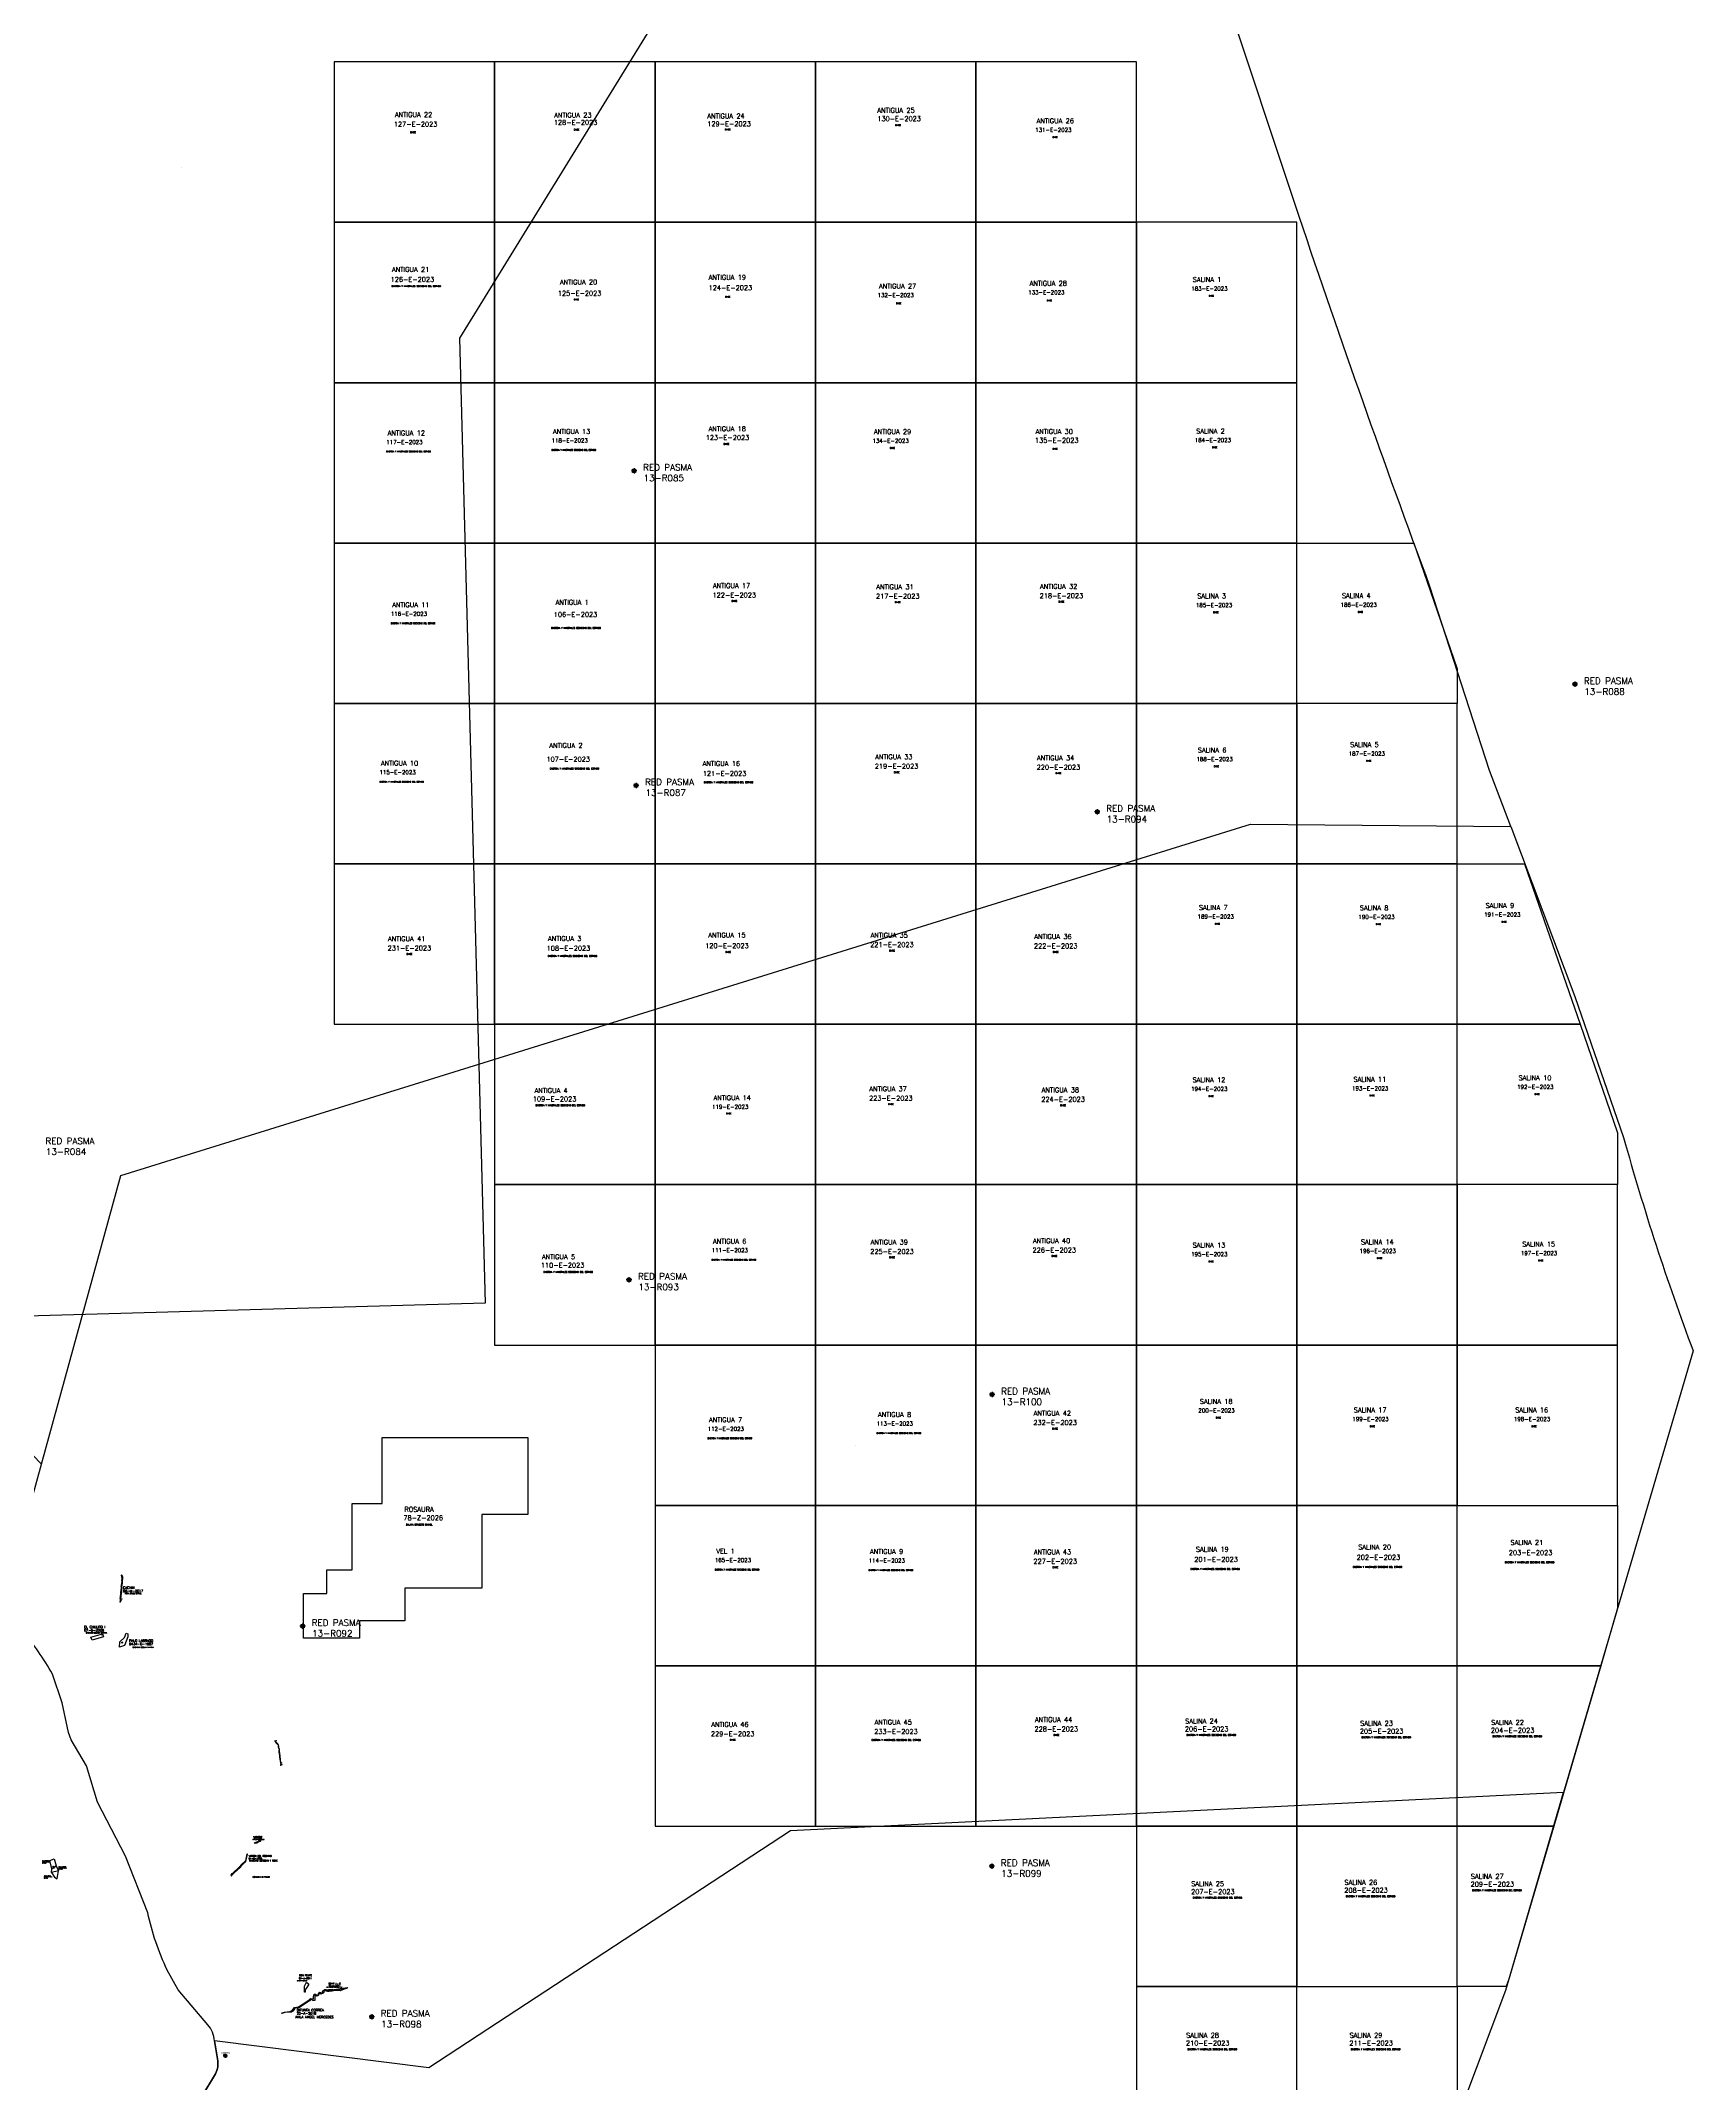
# Model space of a CAD drawing. Header units: metres. Extents: x -4406421 to 6012633, y 6449185 to 13337258.
# Drawn here: x 3453502 to 3556492, y 6622378 to 6749711 of the extents above; entities that cross this region are included whole.
import ezdxf

# ---------------------------------------------------------------- set-up
doc = ezdxf.new("R2010")
doc.units = ezdxf.units.M
doc.header["$LTSCALE"] = 20
doc.header["$MEASUREMENT"] = 0
doc.header["$PDMODE"] = 66
doc.header["$PDSIZE"] = 1
doc.linetypes.add('ACAD_ISO14W100', pattern=[25.5, 12, -3, 0.5, -3, 0.5, -3, 0.5, -3])
for name, color, linetype in [('CAMINOS', 7, 'CONTINUOUS'), ('CANTERAS', 6, 'CONTINUOUS'), ('CANTERAS-SC', 6, 'CONTINUOUS'), ('CATEOS', 7, 'CONTINUOUS'), ('LIMDEP', 9, 'CONTINUOUS'), ('LINEA DE RIVERA', 160, 'CONTINUOUS'), ('MANIFEST-TEMP', 3, 'CONTINUOUS'), ('P.A.S.M.A puntos', 241, 'CONTINUOUS'), ('ZONAS', 5, 'CONTINUOUS')]:
    doc.layers.add(name, color=color, linetype=linetype)
doc.layers.add('TITULARES', color=7, linetype='CONTINUOUS', true_color=0x04fbc6)
doc.styles.add('ROMANS', font='romans.shx', dxfattribs={"oblique": 1.17516e-08, "height": 3})

msp = doc.modelspace()

# ---------------------------------------------------------------- hatches: boundary and pattern name
at = {"layer": 'CAMINOS', "ltscale": 100}
h = msp.add_hatch(dxfattribs=at)
h.set_pattern_fill('ANSI31', color=2, style=0)
h.set_pattern_definition([(45, (0, 0), (-0.0883883476483, 0.0883883476483), [])])
h.paths.add_polyline_path([(3465100, 6624091, 1), (3464900, 6624091, 1)])

# ---------------------------------------------------------------- linework, layer by layer
at = {"layer": 'CAMINOS', "color": 2, "linetype": 'Continuous'}
msp.add_circle((3466779, 6635232), 50, dxfattribs=at)
at = {"layer": 'CAMINOS', "color": 2, "ltscale": 100}
msp.add_circle((3465000, 6624091), 100, dxfattribs=at)
at = {"layer": 'CANTERAS', "color": 6, "ltscale": 100}
msp.add_lwpolyline([(3458554, 6654049), (3458581, 6653953), (3458592, 6653824), (3458574, 6653692), (3458577, 6653650), (3458560, 6653562), (3458539, 6653309), (3458546, 6653271), (3458524, 6653121), (3458514, 6652937), (3458491, 6652765), (3458491, 6652682), (3458471, 6652620), (3458486, 6652550), (3458473, 6652499), (3458494, 6652460), (3458470, 6652404), (3458441, 6652369), (3458423, 6652369), (3458457, 6652415), (3458475, 6652456), (3458463, 6652508), (3458474, 6652552), (3458454, 6652622), (3458470, 6652682), (3458468, 6652734), (3458499, 6652934), (3458498, 6653040), (3458520, 6653224), (3458534, 6653269), (3458522, 6653318), (3458550, 6653560), (3458561, 6653645), (3458557, 6653710), (3458572, 6653824), (3458554, 6653950), (3458538, 6654047)], close=True, dxfattribs=at)
at = {"layer": 'CANTERAS', "ltscale": 100}
for points in [[(3457346, 6650386), (3457417, 6650205), (3456692, 6649996), (3456624, 6650191)], [(3467184, 6637522), (3467215, 6637494), (3467181, 6637452), (3467085, 6637424), (3466954, 6637333), (3466849, 6637320), (3466824, 6637352), (3467066, 6637464), (3467103, 6637497)], [(3470055, 6628667), (3470207, 6628540), (3470088, 6628346), (3469956, 6628175), (3469983, 6628053), (3469926, 6628052), (3469943, 6628435)], [(3471450, 6628209), (3471672, 6628229), (3471686, 6628137), (3471594, 6628145), (3471468, 6628121)], [(3471788, 6628213), (3472612, 6628350), (3472597, 6628295), (3472409, 6628239), (3472162, 6628143), (3471797, 6628155)]]:
    msp.add_lwpolyline(points, close=True, dxfattribs=at)
at = {"layer": 'CANTERAS', "linetype": 'Continuous'}
for points in [[(3458710, 6650164), (3458829, 6650439), (3458921, 6650400), (3458918, 6650211), (3458718, 6649674), (3458395, 6649551), (3458416, 6649893), (3458710, 6650164)], [(3454067, 6636256), (3454341, 6636358), (3454449, 6635928), (3454176, 6635747), (3454067, 6636256)], [(3471466, 6628110), (3471437, 6628094), (3471373, 6628101), (3471335, 6628147), (3471119, 6628090), (3471134, 6628025), (3471108, 6627982), (3470961, 6627922), (3470856, 6627990), (3470793, 6627818), (3470686, 6627810), (3470585, 6627865), (3470581, 6627540), (3470453, 6627540), (3470327, 6627623), (3470240, 6627505), (3469591, 6627075), (3469334, 6627058), (3469265, 6626906), (3469132, 6626795), (3468701, 6626778), (3468532, 6626711), (3468501, 6626740), (3468688, 6626807), (3469028, 6626846), (3469165, 6626900), (3469307, 6627098), (3469558, 6627144), (3470204, 6627553), (3470302, 6627655), (3470497, 6627633), (3470499, 6627766), (3470518, 6627883), (3470531, 6627910), (3470556, 6627931), (3470620, 6627920), (3470722, 6627852), (3470781, 6627883), (3470823, 6628013), (3470872, 6628057), (3470920, 6628025), (3470958, 6627966), (3471053, 6628011), (3471050, 6628076), (3471075, 6628129), (3471115, 6628162), (3471160, 6628163), (3471207, 6628216), (3471242, 6628216), (3471282, 6628179), (3471312, 6628211), (3471388, 6628188), (3471405, 6628162), (3471433, 6628151), (3471440, 6628197), (3471450, 6628211), (3471466, 6628110)]]:
    msp.add_lwpolyline(points, dxfattribs=at)
at = {"layer": 'CANTERAS'}
msp.add_lwpolyline([(3466388, 6636663), (3466338, 6636662), (3466259, 6636245), (3465997, 6635998), (3465877, 6635871), (3465483, 6635492), (3465452, 6635437), (3465378, 6635435), (3465347, 6635321), (3465378, 6635298), (3465422, 6635376), (3465471, 6635400), (3465550, 6635501), (3465920, 6635830), (3466076, 6636002), (3466273, 6636194)], close=True, dxfattribs=at)
at = {"layer": 'CANTERAS', "linetype": 'Continuous', "lineweight": 50}
msp.add_lwpolyline([(3454067, 6636257), (3454067, 6636257)], dxfattribs=at)
at = {"layer": 'CANTERAS', "linetype": 'Continuous'}
for points in [[(3454176, 6635747), (3454449, 6635928), (3454612, 6635619), (3454166, 6635514), (3454176, 6635747)], [(3454166, 6635514), (3454356, 6635218), (3454528, 6635123), (3454612, 6635619), (3454166, 6635514)]]:
    msp.add_lwpolyline(points, close=True, dxfattribs=at)
at = {"layer": 'CANTERAS', "ltscale": 100}
for centre, radius in [((3458582, 6653808), 9.72), ((3457320, 6650343), 30), ((3467093, 6637469), 30), ((3466075, 6636025), 20), ((3469952, 6628116), 30), ((3471504, 6628142), 15.9), ((3469746, 6627228), 30)]:
    msp.add_circle(centre, radius, dxfattribs=at)
at = {"layer": 'CANTERAS', "linetype": 'Continuous'}
for centre, radius in [((3458572, 6649842), 30), ((3454262, 6635895), 5.95), ((3454308, 6635769), 5.95), ((3454504, 6635265), 5.95)]:
    msp.add_circle(centre, radius, dxfattribs=at)
at = {"layer": 'CANTERAS-SC', "color": 11, "linetype": 'Continuous'}
msp.add_circle((3469746, 6627228), 30, dxfattribs=at)
at = {"layer": 'CATEOS', "ltscale": 100}
for points in [[(3471786, 6748398), (3471786, 6738398), (3481786, 6738398), (3481786, 6748398)], [(3481786, 6748398), (3481786, 6738398), (3491786, 6738398), (3491786, 6748398)], [(3491786, 6748398), (3491786, 6738398), (3501786, 6738398), (3501786, 6748398)], [(3501786, 6748398), (3501786, 6738398), (3511786, 6738398), (3511786, 6748398)], [(3511786, 6748398), (3511786, 6738398), (3521786, 6738398), (3521786, 6748398)], [(3471786, 6738398), (3471786, 6728398), (3481786, 6728398), (3481786, 6738398)], [(3481786, 6738398), (3481786, 6728398), (3491786, 6728398), (3491786, 6738398)], [(3491786, 6738398), (3491786, 6728398), (3501786, 6728398), (3501786, 6738398)], [(3511786, 6738398), (3511786, 6728398), (3521786, 6728398), (3521786, 6738398)], [(3491786, 6728398), (3491786, 6718398), (3501786, 6718398), (3501786, 6728398)], [(3501786, 6728398), (3501786, 6718398), (3511786, 6718398), (3511786, 6728398)], [(3511786, 6728398), (3511786, 6718398), (3521786, 6718398), (3521786, 6728398)], [(3471786, 6718398), (3471786, 6708398), (3481786, 6708398), (3481786, 6718398)], [(3481786, 6718398), (3481786, 6708398), (3491786, 6708398), (3491786, 6718398)], [(3491786, 6718398), (3491786, 6708398), (3501786, 6708398), (3501786, 6718398)], [(3471786, 6708398), (3471786, 6698398), (3481786, 6698398), (3481786, 6708398)], [(3481786, 6708398), (3481786, 6698398), (3491786, 6698398), (3491786, 6708398)], [(3491786, 6708398), (3491786, 6698398), (3501786, 6698398), (3501786, 6708398)], [(3521786, 6708398), (3521786, 6698398), (3531786, 6698398), (3531786, 6708398)], [(3531786, 6708398), (3531786, 6698398), (3541786, 6698398), (3541786, 6708398)], [(3471786, 6698398), (3471786, 6688398), (3481786, 6688398), (3481786, 6698398)], [(3481786, 6698398), (3481786, 6688398), (3491786, 6688398), (3491786, 6698398)], [(3491786, 6698398), (3491786, 6688398), (3501786, 6688398), (3501786, 6698398)], [(3521786, 6698398), (3521786, 6688398), (3531786, 6688398), (3531786, 6698398)], [(3531786, 6698398), (3531786, 6688398), (3541786, 6688398), (3541786, 6698398)], [(3541786, 6698398), (3545989, 6698398), (3549447, 6688398), (3541786, 6688398)], [(3481786, 6688398), (3481786, 6678398), (3491786, 6678398), (3491786, 6688398)], [(3521786, 6688398), (3521786, 6678398), (3531786, 6678398), (3531786, 6688398)], [(3531786, 6688398), (3531786, 6678398), (3541786, 6678398), (3541786, 6688398)], [(3541786, 6688398), (3549447, 6688398), (3551786, 6681634), (3551786, 6678398), (3541786, 6678398)], [(3481786, 6678398), (3481786, 6668398), (3491786, 6668398), (3491786, 6678398)], [(3491786, 6678398), (3491786, 6668398), (3501786, 6668398), (3501786, 6678398)], [(3521786, 6678398), (3521786, 6668398), (3531786, 6668398), (3531786, 6678398)], [(3531786, 6678398), (3531786, 6668398), (3541786, 6668398), (3541786, 6678398)], [(3541786, 6678398), (3541786, 6668398), (3551786, 6668398), (3551786, 6678398)], [(3501786, 6668398), (3501786, 6658398), (3511786, 6658398), (3511786, 6668398)], [(3511786, 6668398), (3511786, 6658398), (3521786, 6658398), (3521786, 6668398)], [(3531786, 6668398), (3531786, 6658398), (3541786, 6658398), (3541786, 6668398)], [(3541786, 6668398), (3541786, 6658398), (3551786, 6658398), (3551786, 6668398)], [(3474783, 6662634), (3483866, 6662634), (3483866, 6657838), (3480986, 6657838), (3480986, 6653231), (3476189, 6653231), (3476189, 6651200), (3473361, 6651200), (3473361, 6650123), (3469871, 6650123), (3469871, 6652912), (3471330, 6652912), (3471330, 6654377), (3472906, 6654377), (3472906, 6658521), (3474783, 6658521)], [(3491786, 6658398), (3491786, 6648398), (3501786, 6648398), (3501786, 6658398)], [(3511786, 6658398), (3511786, 6648398), (3521786, 6648398), (3521786, 6658398)], [(3521786, 6658398), (3521786, 6648398), (3531786, 6648398), (3531786, 6658398)], [(3531786, 6658398), (3531786, 6648398), (3541786, 6648398), (3541786, 6658398)], [(3541786, 6658398), (3551786, 6658398), (3551786, 6651983), (3550735, 6648398), (3541786, 6648398)], [(3501786, 6648398), (3501786, 6638398), (3511786, 6638398), (3511786, 6648398)], [(3521786, 6648398), (3521786, 6638398), (3531786, 6638398), (3531786, 6648398)], [(3531786, 6648398), (3531786, 6638398), (3541786, 6638398), (3541786, 6648398)], [(3541786, 6648398), (3550735, 6648398), (3547803, 6638398), (3541786, 6638398)], [(3521786, 6638398), (3521786, 6628398), (3531786, 6628398), (3531786, 6638398)], [(3531786, 6638398), (3531786, 6628398), (3541786, 6628398), (3541786, 6638398)], [(3541786, 6638398), (3547803, 6638398), (3545010, 6628856), (3544839, 6628398), (3541786, 6628398)], [(3521786, 6628398), (3521786, 6618398), (3531786, 6618398), (3531786, 6628398)], [(3531786, 6628398), (3541786, 6628398), (3541786, 6620186), (3541122, 6618398), (3531786, 6618398)]]:
    msp.add_lwpolyline(points, close=True, dxfattribs=at)
at = {"layer": 'CATEOS', "color": 0, "ltscale": 100}
for points in [[(3501786, 6738398), (3501786, 6728398), (3511786, 6728398), (3511786, 6738398)], [(3521786, 6738398), (3521786, 6728398), (3531786, 6728398), (3531786, 6738398)], [(3471786, 6728398), (3471786, 6718398), (3481786, 6718398), (3481786, 6728398)], [(3481786, 6728398), (3481786, 6718398), (3491786, 6718398), (3491786, 6728398)], [(3521786, 6728398), (3521786, 6718398), (3531786, 6718398), (3531786, 6728398)], [(3501786, 6718398), (3501786, 6708398), (3511786, 6708398), (3511786, 6718398)], [(3511786, 6718398), (3511786, 6708398), (3521786, 6708398), (3521786, 6718398)], [(3521786, 6718398), (3521786, 6708398), (3531786, 6708398), (3531786, 6718398)], [(3531786, 6718398), (3539072, 6718398), (3541786, 6710549), (3541786, 6708398), (3531786, 6708398)], [(3471786, 6708398), (3471786, 6698398), (3481786, 6698398), (3481786, 6708398)], [(3501786, 6708398), (3501786, 6698398), (3511786, 6698398), (3511786, 6708398)], [(3511786, 6708398), (3511786, 6698398), (3521786, 6698398), (3521786, 6708398)], [(3501786, 6698398), (3501786, 6688398), (3511786, 6688398), (3511786, 6698398)], [(3511786, 6698398), (3511786, 6688398), (3521786, 6688398), (3521786, 6698398)], [(3491786, 6688398), (3491786, 6678398), (3501786, 6678398), (3501786, 6688398)], [(3501786, 6688398), (3501786, 6678398), (3511786, 6678398), (3511786, 6688398)], [(3511786, 6688398), (3511786, 6678398), (3521786, 6678398), (3521786, 6688398)], [(3501786, 6678398), (3501786, 6668398), (3511786, 6668398), (3511786, 6678398)], [(3511786, 6678398), (3511786, 6668398), (3521786, 6668398), (3521786, 6678398)], [(3491786, 6668398), (3491786, 6658398), (3501786, 6658398), (3501786, 6668398)], [(3521786, 6668398), (3521786, 6658398), (3531786, 6658398), (3531786, 6668398)], [(3501786, 6658398), (3501786, 6648398), (3511786, 6648398), (3511786, 6658398)], [(3491786, 6648398), (3491786, 6638398), (3501786, 6638398), (3501786, 6648398)], [(3511786, 6648398), (3511786, 6638398), (3521786, 6638398), (3521786, 6648398)]]:
    msp.add_lwpolyline(points, close=True, dxfattribs=at)
at = {"layer": 'LIMDEP', "linetype": 'Continuous'}
for points in [[(3449348, 6665306), (3453548, 6660979), (3458488, 6678968), (3528911, 6700868), (3545119, 6700736), (3543809, 6704222), (3540089, 6715698, -0.0081201), (3531938, 6738757), (3527162, 6753146)], [(3452088, 6655663), (3453548, 6660979), (3458488, 6678968), (3528911, 6700868), (3545119, 6700736), (3549112, 6690122), (3552161, 6681329, 0.0217824), (3556492, 6668027), (3548420, 6640507), (3500225, 6638109), (3477691, 6623331), (3464327, 6625013, 0.158552), (3463901, 6626021), (3462070, 6628187), (3461374, 6629426, -0.0577146), (3460170, 6633003), (3458783, 6636534), (3457040, 6639897), (3456349, 6642156), (3455400, 6643793), (3455235, 6644236), (3454833, 6646085), (3454238, 6647879, 0.0431742), (3452341, 6650598)], [(3463589, 6621641), (3464334, 6622851, 0.1560984), (3464532, 6623761), (3464327, 6625013, 0.158552), (3463901, 6626021), (3462070, 6628187), (3461374, 6629426, -0.0577146), (3460170, 6633003), (3458783, 6636534), (3457040, 6639897), (3456349, 6642156), (3455400, 6643793), (3455235, 6644236), (3454833, 6646085), (3454238, 6647879, 0.0431742), (3452341, 6650598)]]:
    msp.add_lwpolyline(points, format="xyb", dxfattribs=at)
msp.add_lwpolyline([(3452088, 6655663), (3453548, 6660979), (3449348, 6665306)], dxfattribs=at)
msp.add_lwpolyline([(3548420, 6640507), (3500225, 6638109), (3477691, 6623331), (3464327, 6625013), (3464532, 6623761, -0.1560984), (3464334, 6622851), (3463589, 6621641), (3462895, 6619887, 0.0318387), (3460805, 6616731), (3459760, 6614088), (3459704, 6613623, 0.1477239), (3460041, 6610841, 0.0532981), (3463200, 6606551, -0.0433621), (3465078, 6603420), (3465495, 6602058), (3466166, 6598789), (3503020, 6598632), (3533543, 6598159), (3537573, 6608888), (3544813, 6628183)], format="xyb", close=True, dxfattribs=at)
at = {"layer": 'LIMDEP', "linetype": 'ACAD_ISO14W100', "ltscale": 100}
for p in [(3462266, 6741796), (3504263, 6662128)]:
    msp.add_point(p, dxfattribs=at)
at = {"layer": 'LINEA DE RIVERA', "color": 5, "ltscale": 100}
for points in [[(3458440, 6652379), (3458475, 6652456), (3458463, 6652508), (3458474, 6652552), (3458457, 6652622), (3458467, 6652662), (3458471, 6652682), (3458468, 6652735), (3458482, 6652858), (3458499, 6652934), (3458494, 6652982), (3458498, 6653040), (3458508, 6653080), (3458515, 6653174), (3458520, 6653200)], [(3458443, 6652369), (3458470, 6652404), (3458494, 6652460), (3458473, 6652499), (3458486, 6652550), (3458477, 6652618), (3458487, 6652683), (3458488, 6652741), (3458500, 6652854), (3458514, 6652934), (3458518, 6652978), (3458520, 6653042), (3458521, 6653078), (3458524, 6653182), (3458529, 6653200)], [(3468479, 6642202), (3468458, 6642261), (3468479, 6642341), (3468431, 6642453), (3468415, 6642596), (3468403, 6642711), (3468390, 6642800), (3468376, 6642905), (3468364, 6643001), (3468356, 6643104), (3468364, 6643118), (3468371, 6643156), (3468340, 6643235), (3468319, 6643322), (3468310, 6643390), (3468313, 6643461), (3468238, 6643541), (3468153, 6643633), (3468112, 6643677), (3468113, 6643688), (3468116, 6643699), (3468129, 6643710), (3468140, 6643721)], [(3468492, 6642224), (3468474, 6642262), (3468465, 6642349), (3468447, 6642456), (3468433, 6642595), (3468421, 6642714), (3468411, 6642807), (3468393, 6642908), (3468370, 6643105), (3468377, 6643117), (3468375, 6643157), (3468378, 6643200), (3468359, 6643225), (3468349, 6643251), (3468340, 6643277), (3468330, 6643322), (3468330, 6643380), (3468329, 6643387), (3468324, 6643463), (3468291, 6643496), (3468243, 6643546), (3468119, 6643683), (3468121, 6643694), (3468132, 6643706), (3468144, 6643717)]]:
    msp.add_lwpolyline(points, dxfattribs=at)
at = {"layer": 'MANIFEST-TEMP', "color": 5, "ltscale": 100}
for points in [[(3547068, 6674258), (3547068, 6674258)], [(3526967, 6664452), (3526967, 6664452)], [(3536567, 6663916), (3536567, 6663916)], [(3546635, 6663916), (3546635, 6663916)], [(3458537, 6654047), (3458557, 6653982), (3458554, 6653950), (3458564, 6653930), (3458571, 6653884), (3458570, 6653823), (3458558, 6653694), (3458537, 6653459), (3458521, 6653331), (3458532, 6653278), (3458520, 6653200)], [(3458529, 6653200), (3458546, 6653270), (3458546, 6653326), (3458553, 6653458), (3458561, 6653562), (3458575, 6653651), (3458572, 6653696), (3458588, 6653824), (3458583, 6653886), (3458582, 6653933), (3458579, 6653954), (3458568, 6653971), (3458548, 6654048)], [(3471457, 6628212), (3471512, 6628214), (3471596, 6628174), (3471654, 6628172), (3471703, 6628171), (3471733, 6628167), (3471746, 6628170), (3471801, 6628182), (3471863, 6628194), (3471904, 6628201), (3471929, 6628211), (3471966, 6628228), (3472005, 6628240), (3472037, 6628216), (3472090, 6628218), (3472152, 6628262), (3472189, 6628274), (3472338, 6628270), (3472382, 6628297), (3472430, 6628292), (3472455, 6628306), (3472473, 6628310), (3472508, 6628323), (3472536, 6628325), (3472551, 6628326), (3472559, 6628329), (3472613, 6628346)], [(3471471, 6628116), (3471529, 6628138), (3471598, 6628140), (3471660, 6628128), (3471701, 6628150), (3471734, 6628161), (3471747, 6628165), (3471803, 6628174), (3471865, 6628186), (3471902, 6628182), (3471933, 6628191), (3471974, 6628211), (3472003, 6628216), (3472031, 6628193), (3472082, 6628183), (3472161, 6628249), (3472223, 6628241), (3472346, 6628260), (3472386, 6628276), (3472429, 6628273), (3472449, 6628274), (3472487, 6628281), (3472507, 6628302), (3472520, 6628318), (3472553, 6628315), (3472616, 6628336)]]:
    msp.add_lwpolyline(points, dxfattribs=at)
for centre in [(3458515, 6653174), (3458520, 6653200), (3458521, 6653331), (3458524, 6653182), (3458529, 6653200), (3458532, 6653278), (3458537, 6654047), (3458537, 6653459), (3458546, 6653326), (3458546, 6653270), (3458548, 6654048), (3458553, 6653458), (3458554, 6653950), (3458557, 6653982), (3458558, 6653694, 3458558), (3458561, 6653562), (3458564, 6653930), (3458568, 6653971), (3458570, 6653823), (3458571, 6653884), (3458572, 6653696), (3458575, 6653651), (3458579, 6653954), (3458582, 6653933), (3458583, 6653886), (3458588, 6653824), (3458440, 6652379), (3458443, 6652369), (3458457, 6652622), (3458463, 6652508), (3458467, 6652662), (3458468, 6652735), (3458470, 6652404), (3458471, 6652682), (3458473, 6652499), (3458474, 6652552), (3458475, 6652456), (3458477, 6652618), (3458482, 6652858), (3458486, 6652550), (3458487, 6652683), (3458488, 6652741), (3458494, 6652982), (3458494, 6652460), (3458498, 6653040), (3458499, 6652934), (3458500, 6652854), (3458508, 6653080), (3458514, 6652934), (3458518, 6652978), (3458520, 6653042), (3458521, 6653078), (3458550, 6652560)]:
    msp.add_circle(centre, 5, dxfattribs=at)
at = {"layer": 'P.A.S.M.A puntos', "ltscale": 100}
for p, q in [((3490650, 6722905), (3490313, 6722905)), ((3490650, 6722905), (3490313, 6722905)), ((3490482, 6723074), (3490482, 6722736)), ((3490482, 6723074), (3490482, 6722736)), ((3549291, 6709594), (3548954, 6709594)), ((3549291, 6709594), (3548954, 6709594)), ((3549122, 6709762), (3549122, 6709425)), ((3549122, 6709762), (3549122, 6709425)), ((3490771, 6703290), (3490433, 6703290)), ((3490771, 6703290), (3490433, 6703290)), ((3490602, 6703458), (3490602, 6703121)), ((3490602, 6703458), (3490602, 6703121)), ((3519516, 6701640), (3519179, 6701640)), ((3519516, 6701640), (3519179, 6701640)), ((3519347, 6701809), (3519347, 6701472)), ((3519347, 6701809), (3519347, 6701472)), ((3490330, 6672470), (3489993, 6672470)), ((3490330, 6672470), (3489993, 6672470)), ((3490161, 6672638), (3490161, 6672301)), ((3490161, 6672638), (3490161, 6672301)), ((3512967, 6665309), (3512629, 6665309)), ((3512967, 6665309), (3512629, 6665309)), ((3512798, 6665478), (3512798, 6665140)), ((3512798, 6665478), (3512798, 6665140)), ((3469989, 6650872), (3469652, 6650872)), ((3469989, 6650872), (3469652, 6650872)), ((3469821, 6651040), (3469821, 6650703)), ((3469821, 6651040), (3469821, 6650703)), ((3512947, 6635902), (3512610, 6635902)), ((3512947, 6635902), (3512610, 6635902)), ((3512778, 6636071), (3512778, 6635733)), ((3512778, 6636071), (3512778, 6635733)), ((3474293, 6626513), (3473956, 6626513)), ((3474293, 6626513), (3473956, 6626513)), ((3474124, 6626682), (3474124, 6626345)), ((3474124, 6626682), (3474124, 6626345))]:
    msp.add_line(p, q, dxfattribs=at)
for points in [[(3490389, 6723011), (3490574, 6723011), (3490574, 6722799), (3490389, 6722799)], [(3490389, 6723011), (3490574, 6723011), (3490574, 6722799), (3490389, 6722799)], [(3549030, 6709700), (3549215, 6709700), (3549215, 6709488), (3549030, 6709488)], [(3549030, 6709700), (3549215, 6709700), (3549215, 6709488), (3549030, 6709488)], [(3490509, 6703396), (3490695, 6703396), (3490695, 6703184), (3490509, 6703184)], [(3490509, 6703396), (3490695, 6703396), (3490695, 6703184), (3490509, 6703184)], [(3519255, 6701746), (3519440, 6701746), (3519440, 6701534), (3519255, 6701534)], [(3519255, 6701746), (3519440, 6701746), (3519440, 6701534), (3519255, 6701534)], [(3490068, 6672576), (3490254, 6672576), (3490254, 6672364), (3490068, 6672364)], [(3490068, 6672576), (3490254, 6672576), (3490254, 6672364), (3490068, 6672364)], [(3512705, 6665415), (3512891, 6665415), (3512891, 6665203), (3512705, 6665203)], [(3512705, 6665415), (3512891, 6665415), (3512891, 6665203), (3512705, 6665203)], [(3469728, 6650978), (3469914, 6650978), (3469914, 6650766), (3469728, 6650766)], [(3469728, 6650978), (3469914, 6650978), (3469914, 6650766), (3469728, 6650766)], [(3512686, 6636008), (3512871, 6636008), (3512871, 6635796), (3512686, 6635796)], [(3512686, 6636008), (3512871, 6636008), (3512871, 6635796), (3512686, 6635796)], [(3474032, 6626619), (3474217, 6626619), (3474217, 6626407), (3474032, 6626407)], [(3474032, 6626619), (3474217, 6626619), (3474217, 6626407), (3474032, 6626407)]]:
    msp.add_lwpolyline(points, close=True, dxfattribs=at)
for centre in [(3490482, 6722905), (3490482, 6722905), (3549122, 6709594), (3549122, 6709594), (3490602, 6703290), (3490602, 6703290), (3519347, 6701640), (3519347, 6701640), (3490161, 6672470), (3490161, 6672470), (3512798, 6665309), (3512798, 6665309), (3469821, 6650872), (3469821, 6650872), (3512778, 6635902), (3512778, 6635902), (3474124, 6626513), (3474124, 6626513)]:
    msp.add_circle(centre, 60, dxfattribs=at)
at = {"layer": 'ZONAS', "ltscale": 100}
msp.add_lwpolyline([(3481193, 6671007), (3401307, 6668733), (3400799, 6688144), (3410122, 6740487), (3436066, 6785981), (3478901, 6786947), (3505263, 6772854), (3479600, 6731171)], close=True, dxfattribs=at)

# ---------------------------------------------------------------- texts
at = {"layer": 'CAMINOS', "color": 2, "linetype": 'Continuous', "style": 'ROMANS', "oblique": 0}
msp.add_text('IGLESIA DE POLCO', height=75, dxfattribs=at).set_placement((3466850, 6635194))
at = {"layer": 'CAMINOS', "color": 2, "linetype": 'Continuous', "insert": (3464723, 6624295), "char_height": 50, "width": 852.62, "attachment_point": 1, "style": 'ROMANS'}
msp.add_mtext('\\fArial Black|b0|i0|c0|p34;CONDORERAS', dxfattribs=at)
at = {"layer": 'CANTERAS', "linetype": 'Continuous', "style": 'ROMANS', "oblique": 0}
for s, height, p in [('CACHIN', 150, (3458627, 6653193)), ('66-M-2017', 150, (3458622, 6652987)), ('MORA ENZO DANIEL', 80, (3458735, 6652862)), ('07-G-2008', 150, (3456201, 6650543)), ('EL CHULITO I', 150, (3456206, 6650748)), ('GACHON CECILIA VIVIANA', 80, (3456314, 6650418)), ('9434-G-1987', 150, (3459005, 6649683)), ('PALO LABRADO ', 150, (3459009, 6649889)), ('GACHON CECILIA VIVIANA', 80, (3459229, 6649509)), ('BRAC, DAVID DE DIOS', 50, (3466706, 6637549)), ('LA GRACIELITA ', 60, (3466739, 6637707)), ('30-B-2016', 60, (3466775, 6637624)), ('84-N-1995', 100, (3466458, 6636335)), ('VIRGEN DEL ROSARIO', 100, (3466469, 6636493)), ('NARETTO ESTEBAN Y RENE', 100, (3466484, 6636200)), ('61-J-2011', 100, (3469587, 6628869)), ('DON FELIPE', 100, (3469610, 6629053)), ('JJ HERMANOS SAS', 50, (3469471, 6628744)), ('43-A-2011', 90, (3471440, 6628410)), ('EDMIR J y G', 90, (3471440, 6628541))]:
    msp.add_text(s, height=height, dxfattribs=at).set_placement(p)
at = {"layer": 'CANTERAS', "style": 'ROMANS', "oblique": 0}
for s, p in [('6184-E-1974', (3453598, 6636145)), ('E.M.S.E', (3453598, 6636072)), ('SAN PEDRO', (3453604, 6636214)), ('SAN MIGUEL', (3453726, 6635276)), ('6183-E-1974', (3454611, 6635762)), ('E.M.S.E', (3454616, 6635701)), ('SAN ALBERTO', (3454619, 6635830)), ('6182-E-1974', (3453707, 6635211)), ('E.M.S.E', (3453710, 6635137))]:
    msp.add_text(s, height=50, dxfattribs=at).set_placement(p)
at = {"layer": 'CANTERAS', "linetype": 'Continuous', "style": 'ROMANS'}
msp.add_text('AGUIRRE EDUARDO DEL VALLE  ', height=50, dxfattribs=at).set_placement((3471294, 6628338))
at = {"layer": 'CANTERAS', "color": 6, "linetype": 'Continuous', "style": 'ROMANS', "oblique": 0}
for s, p in [('AVILA ANGEL MERCEDES', (3469360, 6626420)), ('22-A-2018', (3469450, 6626651)), ('DIFUNTA CORREA ', (3469454, 6626857))]:
    msp.add_text(s, height=150, dxfattribs=at).set_placement(p)
at = {"layer": 'CATEOS', "linetype": 'Continuous', "style": 'ROMANS', "oblique": 0}
for s, height, p in [('ANTIGUA 22', 300, (3475567, 6744958)), ('ANTIGUA 23', 300, (3485497, 6744928)), ('ANTIGUA 24', 300, (3495045, 6744872)), ('ANTIGUA 25', 300, (3505644, 6745229)), ('130-E-2023', 300, (3505644, 6744706)), ('ANTIGUA 26', 300, (3515567, 6744572)), ('127-E-2023', 300, (3475506, 6744365)), ('128-E-2023', 300, (3485477, 6744471)), ('129-E-2023', 300, (3495043, 6744387)), ('131-E-2023', 250, (3515482, 6744032)), ('126-E-2023', 300, (3475307, 6734686)), ('ANTIGUA 21', 300, (3475386, 6735310)), ('ANTIGUA 20', 300, (3485852, 6734518)), ('ANTIGUA 19', 300, (3495127, 6734815)), ('ANTIGUA 28', 300, (3515131, 6734445)), ('SALINA 1', 300, (3525298, 6734678)), ('125-E-2023', 300, (3485728, 6733823)), ('124-E-2023', 300, (3495127, 6734163)), ('132-E-2023', 250, (3505656, 6733731)), ('ANTIGUA 27', 300, (3505741, 6734271)), ('133-E-2023', 250, (3515046, 6733905)), ('183-E-2023', 250, (3525213, 6734138)), ('123-E-2023', 300, (3494945, 6724827)), ('ANTIGUA 18', 300, (3495122, 6725375)), ('134-E-2023', 250, (3505340, 6724650)), ('ANTIGUA 29', 300, (3505426, 6725190)), ('ANTIGUA 30', 300, (3515502, 6725201)), ('135-E-2023', 300, (3515467, 6724651)), ('184-E-2023', 250, (3525427, 6724691)), ('SALINA 2', 300, (3525512, 6725231)), ('ANTIGUA 17', 300, (3495388, 6715589)), ('ANTIGUA 31', 300, (3505579, 6715520)), ('ANTIGUA 32', 300, (3515781, 6715545)), ('ANTIGUA 11', 300, (3475400, 6714402)), ('ANTIGUA 1', 300, (3485589, 6714556)), ('122-E-2023', 300, (3495366, 6715006)), ('217-E-2023', 300, (3505558, 6714937)), ('218-E-2023', 300, (3515760, 6714962)), ('185-E-2023', 250, (3525501, 6714406)), ('SALINA 3', 300, (3525586, 6714946)), ('186-E-2023', 250, (3534516, 6714426)), ('SALINA 4', 300, (3534602, 6714966)), ('116-E-2023', 250, (3475314, 6713862)), ('106-E-2023', 300, (3485470, 6713795)), ('ANTIGUA 2', 300, (3485200, 6705632)), ('SALINA 6', 300, (3525617, 6705341)), ('187-E-2023', 250, (3535022, 6705144)), ('SALINA 5', 300, (3535108, 6705684)), ('115-E-2023', 250, (3474607, 6703981)), ('115-E-2023', 250, (3474607, 6703981)), ('ANTIGUA 10', 300, (3474693, 6704521)), ('ANTIGUA 10', 300, (3474693, 6704521)), ('107-E-2023', 300, (3485016, 6704774)), ('ANTIGUA 16', 300, (3494758, 6704501)), ('121-E-2023', 300, (3494763, 6703882)), ('ANTIGUA 33', 300, (3505505, 6704917)), ('219-E-2023', 300, (3505484, 6704334)), ('ANTIGUA 34', 300, (3515595, 6704856)), ('220-E-2023', 300, (3515574, 6704273)), ('188-E-2023', 250, (3525532, 6704801)), ('189-E-2023', 250, (3525603, 6694983)), ('SALINA 7', 300, (3525688, 6695523)), ('190-E-2023', 250, (3535628, 6694964)), ('SALINA 8', 300, (3535714, 6695504)), ('191-E-2023', 250, (3543468, 6695108)), ('SALINA 9', 300, (3543553, 6695648)), ('ANTIGUA 15', 300, (3495103, 6693808)), ('ANTIGUA 35', 300, (3505217, 6693797)), ('ANTIGUA 36', 300, (3515425, 6693714)), ('ANTIGUA 41', 300, (3475141, 6693577)), ('231-E-2023', 300, (3475120, 6692994)), ('108-E-2023', 300, (3485032, 6692986)), ('ANTIGUA 3', 300, (3485120, 6693589)), ('120-E-2023', 300, (3494910, 6693138)), ('221-E-2023', 300, (3505195, 6693214)), ('222-E-2023', 300, (3515403, 6693131)), ('SALINA 12', 300, (3525289, 6684780)), ('SALINA 11', 300, (3535317, 6684816)), ('SALINA 10', 300, (3545610, 6684906)), ('109-E-2023', 300, (3484168, 6683586)), ('ANTIGUA 4', 300, (3484272, 6684115)), ('ANTIGUA 14', 300, (3495428, 6683666)), ('ANTIGUA 14', 300, (3495428, 6683666)), ('ANTIGUA 37', 300, (3505149, 6684218)), ('223-E-2023', 300, (3505127, 6683635)), ('ANTIGUA 38', 300, (3515886, 6684150)), ('224-E-2023', 300, (3515865, 6683567)), ('194-E-2023', 250, (3525204, 6684241)), ('193-E-2023', 250, (3535232, 6684276)), ('192-E-2023', 250, (3545525, 6684366)), ('119-E-2023', 250, (3495342, 6683126)), ('119-E-2023', 250, (3495342, 6683126)), ('ANTIGUA 6', 300, (3495404, 6674718)), ('ANTIGUA 39', 300, (3505221, 6674662)), ('ANTIGUA 40', 300, (3515337, 6674746)), ('SALINA 14', 300, (3535786, 6674676)), ('SALINA 15', 300, (3545841, 6674539)), ('ANTIGUA 5', 300, (3484733, 6673750)), ('110-E-2023', 300, (3484668, 6673225)), ('111-E-2023', 250, (3495319, 6674178)), ('225-E-2023', 300, (3505200, 6674079)), ('226-E-2023', 300, (3515316, 6674163)), ('195-E-2023', 250, (3525204, 6673934)), ('SALINA 13', 300, (3525289, 6674474)), ('196-E-2023', 250, (3535701, 6674136)), ('197-E-2023', 250, (3545756, 6673999)), ('SALINA 18', 300, (3525740, 6664732)), ('ANTIGUA 7', 300, (3495153, 6663588)), ('113-E-2023', 250, (3505598, 6663376)), ('ANTIGUA 8', 300, (3505683, 6663915)), ('ANTIGUA 42', 300, (3515387, 6663996)), ('232-E-2023', 300, (3515366, 6663413)), ('200-E-2023', 250, (3525654, 6664193)), ('199-E-2023', 250, (3535254, 6663657)), ('SALINA 17', 300, (3535340, 6664197)), ('198-E-2023', 250, (3545323, 6663657)), ('SALINA 16', 300, (3545408, 6664197)), ('112-E-2023', 250, (3495068, 6663049)), ('ROSAURA', 300, (3476165, 6658000)), ('78-Z-2026', 300, (3476100, 6657474)), ('VEL 1', 300, (3495597, 6655400)), ('SALINA 19', 300, (3525497, 6655512)), ('SALINA 20', 300, (3535617, 6655647)), ('SALINA 21', 300, (3545101, 6655936)), ('165-E-2023', 250, (3495512, 6654860)), ('114-E-2023', 250, (3505101, 6654832)), ('ANTIGUA 9', 300, (3505187, 6655372)), ('ANTIGUA 43', 300, (3515395, 6655345)), ('227-E-2023', 300, (3515374, 6654763)), ('201-E-2023', 300, (3525400, 6654879)), ('202-E-2023', 300, (3535520, 6655014)), ('203-E-2023', 300, (3545003, 6655304)), ('ANTIGUA 46', 300, (3495290, 6644589)), ('229-E-2023', 300, (3495269, 6644006)), ('ANTIGUA 45', 300, (3505468, 6644731)), ('233-E-2023', 300, (3505447, 6644148)), ('ANTIGUA 44', 300, (3515463, 6644890)), ('228-E-2023', 300, (3515442, 6644307)), ('206-E-2023', 300, (3524812, 6644309)), ('SALINA 24', 300, (3524824, 6644800)), ('205-E-2023', 300, (3535720, 6644172)), ('SALINA 23', 300, (3535733, 6644663)), ('204-E-2023', 300, (3543884, 6644226)), ('SALINA 22', 300, (3543897, 6644717)), ('SALINA 27', 300, (3542635, 6635121)), ('207-E-2023', 300, (3525196, 6634165)), ('SALINA 25', 300, (3525209, 6634656)), ('208-E-2023', 300, (3534747, 6634257)), ('SALINA 26', 300, (3534759, 6634748)), ('209-E-2023', 300, (3542622, 6634630)), ('SALINA 28', 300, (3524891, 6625213)), ('SALINA 29', 300, (3535075, 6625213)), ('210-E-2023', 300, (3524878, 6624722)), ('211-E-2023', 300, (3535062, 6624722))]:
    msp.add_text(s, height=height, dxfattribs=at).set_placement(p)
at = {"layer": 'CATEOS', "color": 0, "linetype": 'Continuous', "style": 'ROMANS', "oblique": 0}
for s, height, p in [('117-E-2023', 250, (3475034, 6724571)), ('ANTIGUA 12', 300, (3475119, 6725111)), ('118-E-2023', 250, (3485335, 6724670)), ('ANTIGUA 13', 300, (3485421, 6725210))]:
    msp.add_text(s, height=height, dxfattribs=at).set_placement(p)
at = {"layer": 'CATEOS', "color": 5, "linetype": 'Continuous', "style": 'ROMANS', "oblique": 0}
for p in [(3525160, 6654378), (3535280, 6654513), (3544763, 6654802)]:
    msp.add_text('ENERGIA Y MINERALES SOCIEDAD DEL ESTADO', height=100, dxfattribs=at).set_placement(p)
at = {"layer": 'LINEA DE RIVERA', "linetype": 'Continuous', "style": 'ROMANS', "oblique": 0}
for s, p in [('216', (3458493, 6653171)), ("216'", (3458497, 6653200)), ('68', (3458501, 6653328)), ('37M', (3458512, 6654043)), ('76', (3458514, 6653276)), ('66', (3458515, 6653457)), ('316', (3458530, 6653179)), ('36M', (3458531, 6653947)), ('14', (3458535, 6653979)), ("316'", (3458535, 6653198)), ('50', (3458539, 6653692)), ('29', (3458545, 6653924)), ('31', (3458549, 6653881)), ('39', (3458550, 6653820)), ('08M', (3458551, 6653272)), ('200', (3458551, 6654053)), ('71', (3458553, 6653324)), ('62', (3458558, 6653459)), ('06M', (3458569, 6653559)), ('16', (3458574, 6653970)), ('54', (3458579, 6653693, -3458558)), ('55', (3458581, 6653648, -3458558)), ('24', (3458585, 6653953)), ('26', (3458587, 6653935)), ('33', (3458589, 6653884)), ('322', (3458596, 6653822, -3458558)), ('124', (3458412, 6652379)), ('114', (3458430, 6652620)), ('22M', (3458437, 6652507)), ('207', (3458442, 6652661)), ('209', (3458443, 6652731)), ('208', (3458444, 6652681)), ('205', (3458448, 6652550)), ('122', (3458449, 6652365)), ('21M', (3458450, 6652455)), ('99', (3458463, 6652855)), ('28M', (3458472, 6653036)), ('27M', (3458472, 6652932)), ('95', (3458475, 6652978)), ('15M', (3458479, 6652497)), ('17M', (3458479, 6652402)), ('84', (3458485, 6653078)), ('306', (3458484, 6652616)), ('14M', (3458491, 6652548)), ('308', (3458493, 6652680)), ('127', (3458495, 6652738)), ('16M', (3458500, 6652458)), ('310', (3458506, 6652851)), ('129', (3458517, 6652931)), ('130', (3458526, 6652978)), ('132', (3458528, 6653076)), ('131', (3458528, 6653040)), ('32M', (3458557, 6652558))]:
    msp.add_text(s, height=6, dxfattribs=at).set_placement(p)
at = {"layer": 'LINEA DE RIVERA', "linetype": 'Continuous', "style": 'ROMANS'}
for s, p in [('161', (3468085, 6643721)), ('163', (3468150, 6643717)), ('601', (3468428, 6642178)), ('603', (3468484, 6642338)), ('208', (3468495, 6642224))]:
    msp.add_text(s, height=20, dxfattribs=at).set_placement(p)
at = {"layer": 'P.A.S.M.A puntos', "linetype": 'Continuous', "style": 'ROMANS', "oblique": 0}
for s, p in [('RED PASMA', (3491043, 6722919)), ('RED PASMA', (3491043, 6722919)), ('13-R085', (3491069, 6722252)), ('13-R085', (3491069, 6722252)), ('RED PASMA', (3549684, 6709607)), ('RED PASMA', (3549684, 6709607)), ('13-R088', (3549710, 6708941)), ('13-R088', (3549710, 6708941)), ('RED PASMA', (3491163, 6703303)), ('RED PASMA', (3491163, 6703303)), ('13-R087', (3491189, 6702637)), ('13-R087', (3491189, 6702637)), ('RED PASMA', (3519909, 6701654)), ('RED PASMA', (3519909, 6701654)), ('13-R094', (3519935, 6700987)), ('13-R094', (3519935, 6700987)), ('RED PASMA', (3453790, 6680920)), ('RED PASMA', (3453790, 6680920)), ('13-R084', (3453816, 6680254)), ('13-R084', (3453816, 6680254)), ('RED PASMA', (3490723, 6672483)), ('RED PASMA', (3490723, 6672483)), ('13-R093', (3490749, 6671817)), ('13-R093', (3490749, 6671817)), ('RED PASMA', (3513359, 6665322)), ('RED PASMA', (3513359, 6665322)), ('13-R100', (3513385, 6664656)), ('13-R100', (3513385, 6664656)), ('RED PASMA', (3470382, 6650885)), ('RED PASMA', (3470382, 6650885)), ('13-R092', (3470408, 6650219)), ('13-R092', (3470408, 6650219)), ('RED PASMA', (3513340, 6635915)), ('RED PASMA', (3513340, 6635915)), ('13-R099', (3513366, 6635249)), ('13-R099', (3513366, 6635249)), ('RED PASMA', (3474686, 6626527)), ('RED PASMA', (3474686, 6626527)), ('13-R098', (3474712, 6625860)), ('13-R098', (3474712, 6625860))]:
    msp.add_text(s, height=400, dxfattribs=at).set_placement(p)
at = {"layer": 'TITULARES', "color": 5, "linetype": 'Continuous', "style": 'ROMANS', "oblique": 0}
for s, p in [('EMSE', (3476530, 6743962)), ('EMSE', (3486722, 6744118)), ('EMSE', (3496143, 6744132)), ('EMSE', (3506757, 6744403)), ('ENERGIA Y MINERALES SOCIEDAD DEL ESTADO', (3475367, 6734367)), ('EMSE', (3496056, 6724531)), ('EMSE', (3496552, 6714735)), ('EMSE', (3506744, 6714666)), ('EMSE', (3516946, 6714691)), ('ENERGIA Y MINERALES SOCIEDAD DEL ESTADO', (3485324, 6713052)), ('ENERGIA Y MINERALES SOCIEDAD DEL ESTADO', (3485225, 6704290)), ('EMSE', (3506670, 6704063)), ('EMSE', (3516760, 6704003)), ('ENERGIA Y MINERALES SOCIEDAD DEL ESTADO', (3494821, 6703432)), ('EMSE', (3476306, 6692723)), ('ENERGIA Y MINERALES SOCIEDAD DEL ESTADO', (3485099, 6692599)), ('EMSE', (3496171, 6692847)), ('EMSE', (3506381, 6692943)), ('EMSE', (3516589, 6692860)), ('ENERGIA Y MINERALES SOCIEDAD DEL ESTADO', (3484346, 6683295)), ('EMSE', (3506313, 6683364)), ('EMSE', (3517051, 6683296)), ('EMSE', (3506386, 6673808)), ('EMSE', (3516502, 6673892)), ('ENERGIA Y MINERALES SOCIEDAD DEL ESTADO', (3484829, 6672901)), ('EMSE', (3516552, 6663142)), ('ZALAYA ERNESTO DANIEL', (3476262, 6657150)), ('EMSE', (3516560, 6654492)), ('EMSE', (3496455, 6643735)), ('ENERGIA Y MINERALES SOCIEDAD DEL ESTADO', (3505278, 6643717)), ('EMSE', (3516628, 6644037)), ('ENERGIA Y MINERALES SOCIEDAD DEL ESTADO', (3524919, 6644031)), ('ENERGIA Y MINERALES SOCIEDAD DEL ESTADO', (3535827, 6643894)), ('ENERGIA Y MINERALES SOCIEDAD DEL ESTADO', (3543992, 6643948)), ('ENERGIA Y MINERALES SOCIEDAD DEL ESTADO', (3534854, 6633979)), ('ENERGIA Y MINERALES SOCIEDAD DEL ESTADO', (3542730, 6634352)), ('ENERGIA Y MINERALES SOCIEDAD DEL ESTADO', (3525303, 6633887)), ('ENERGIA Y MINERALES SOCIEDAD DEL ESTADO', (3524985, 6624444)), ('ENERGIA Y MINERALES SOCIEDAD DEL ESTADO', (3535169, 6624444))]:
    msp.add_text(s, height=100, dxfattribs=at).set_placement(p)
at = {"layer": 'TITULARES', "color": 160, "linetype": 'Continuous', "style": 'ROMANS'}
for s, p in [('EMSE', (3516571, 6743662)), ('EMSE', (3486727, 6733544)), ('EMSE', (3496166, 6733707)), ('EMSE', (3506817, 6733298)), ('EMSE', (3516207, 6733473)), ('EMSE', (3526301, 6733768)), ('ENERGIA Y MINERALES SOCIEDAD DEL ESTADO', (3475034, 6724060)), ('ENERGIA Y MINERALES SOCIEDAD DEL ESTADO', (3485335, 6724159)), ('EMSE', (3506429, 6724281)), ('EMSE', (3516570, 6724229)), ('EMSE', (3526516, 6724321)), ('ENERGIA Y MINERALES SOCIEDAD DEL ESTADO', (3475314, 6713351)), ('EMSE', (3526590, 6714036)), ('EMSE', (3535605, 6714057)), ('EMSE', (3526621, 6704432)), ('EMSE', (3536111, 6704775)), ('ENERGIA Y MINERALES SOCIEDAD DEL ESTADO', (3474607, 6703469)), ('ENERGIA Y MINERALES SOCIEDAD DEL ESTADO', (3474607, 6703469)), ('EMSE', (3526691, 6694614)), ('EMSE', (3536717, 6694594)), ('EMSE', (3544557, 6694739)), ('EMSE', (3526293, 6683871)), ('EMSE', (3536321, 6683907)), ('EMSE', (3546614, 6683996)), ('EMSE', (3496223, 6682783)), ('EMSE', (3496223, 6682783)), ('ENERGIA Y MINERALES SOCIEDAD DEL ESTADO', (3495319, 6673667)), ('EMSE', (3526293, 6673565)), ('EMSE', (3536790, 6673767)), ('EMSE', (3546844, 6673630)), ('EMSE', (3526743, 6663823)), ('EMSE', (3536343, 6663287)), ('EMSE', (3546412, 6663287)), ('ENERGIA Y MINERALES SOCIEDAD DEL ESTADO', (3505598, 6662864)), ('ENERGIA Y MINERALES SOCIEDAD DEL ESTADO', (3495512, 6654349)), ('ENERGIA Y MINERALES SOCIEDAD DEL ESTADO', (3505101, 6654321))]:
    msp.add_text(s, height=90, dxfattribs=at).set_placement(p)
at = {"layer": 'TITULARES', "color": 5, "linetype": 'Continuous', "style": 'ROMANS'}
msp.add_text('ENERGIA Y MINERALES SOCIEDAD DEL ESTADO', height=90, dxfattribs=at).set_placement((3495068, 6662537))

doc.saveas('drawing.dxf')
